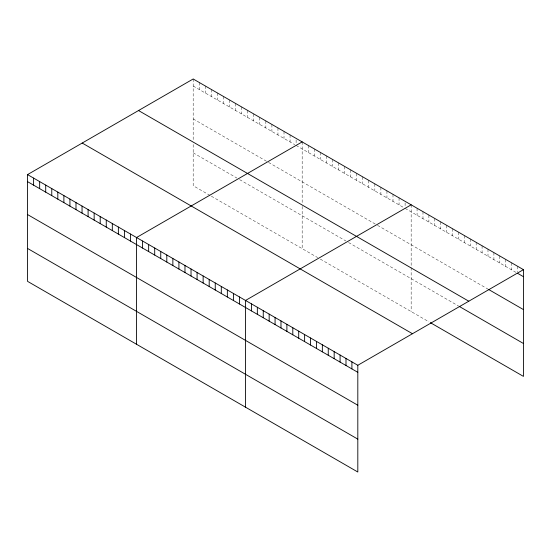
<?xml version="1.0" encoding="UTF-8"?>
<svg xmlns="http://www.w3.org/2000/svg" width="551" height="551" viewBox="0 0 551 551"><rect width="100%" height="100%" fill="white"/><g stroke="black" fill="none" stroke-linecap="round" stroke-linejoin="round"><path stroke-width="0.41" stroke-dasharray="2.75 2.07" d="M193.187 78.979L193.187 140.106M193.187 86.018L294.778 144.672M296.121 145.45L403.759 207.596M405.109 208.368L516.06 272.428M193.187 118.92L267.862 162.035M268.537 162.421L376.85 224.96M377.525 225.345L487.993 289.123M193.187 152.82L236.916 178.063M239.609 179.619L345.904 240.987M348.597 242.543L458.439 305.957M210.007 195.426L193.187 185.721L193.187 144.341M211.357 196.204L317.651 257.572M320.338 259.128L428.892 321.798M517.541 266.236L517.541 271.719M511.631 262.827L511.631 269.873M505.722 259.418L505.722 266.457M499.812 256.001L499.812 263.047M493.903 252.592L493.903 259.631M487.993 249.176L487.993 256.222M482.084 245.767L482.084 252.813M476.167 242.357L476.167 249.396M470.258 238.941L470.258 245.987M464.348 235.532L464.348 242.571M458.439 232.116L458.439 239.162M452.529 228.706L452.529 235.752M446.62 225.297L446.62 232.336M440.71 221.881L440.71 228.927M434.801 218.471L434.801 225.511M428.892 215.055L428.892 222.101M422.982 211.646L422.982 218.692M417.073 208.237L417.073 215.276M411.163 204.82L411.163 266.801M411.163 267.648L411.163 311.563M405.109 202.892L405.109 206.804M399.055 197.83L399.055 204.876M392.994 194.338L392.994 201.377M386.94 190.839L386.94 197.885M380.886 187.34L380.886 194.386M374.832 183.848L374.832 190.894M368.777 180.349L368.777 187.395M362.723 176.857L362.723 183.903M356.669 173.358L356.669 180.404M350.615 169.866L350.615 176.905M344.561 166.368L344.561 173.413M338.507 162.876L338.507 169.915M332.446 159.377L332.446 166.423M326.392 155.885L326.392 162.924M320.338 152.386L320.338 159.432M314.284 148.894L314.284 155.933M308.229 145.395L308.229 152.441M302.175 141.896L302.175 203.03M302.175 206.418L302.175 248.639M296.121 139.968L296.121 143.88M290.067 134.905L290.067 141.951M284.013 131.413L284.013 138.453M277.959 127.915L277.959 134.961M271.905 124.423L271.905 131.462M265.844 120.924L265.844 127.97M259.79 117.432L259.79 124.471M253.735 113.933L253.735 120.979M247.681 110.441L247.681 117.48M241.627 106.942L241.627 113.988M235.573 103.443L235.573 110.489M229.519 99.951L229.519 106.997M223.465 96.453L223.465 103.498M217.411 92.961L217.411 100.006M211.357 89.462L211.357 96.508M205.296 85.97L205.296 93.009M199.242 82.471L199.242 89.517"/><path stroke-width="0.83" d="M27.55 174.605L357.813 365.279L357.813 472.021L27.55 281.347L27.55 174.605L193.187 78.979L523.45 269.653L523.45 376.395L430.365 322.652M302.175 141.896L136.538 237.529L136.538 344.272M411.163 204.82L245.526 300.453L245.526 407.196M357.813 365.279L523.45 269.653M517.541 273.282L523.45 276.692M488.73 289.55L523.45 309.593M138.528 110.537L468.791 301.211M459.183 306.384L523.45 343.493M82.209 143.046L412.472 333.727M27.55 181.651L357.813 372.324M27.55 214.553L357.813 405.226M27.55 248.446L357.813 439.126M351.903 361.869L351.903 368.915M345.994 358.46L345.994 365.499M340.084 355.044L340.084 362.09M334.168 351.634L334.168 358.68M328.258 348.218L328.258 355.264M322.349 344.809L322.349 351.855M316.439 341.4L316.439 348.439M310.53 337.983L310.53 345.029M304.62 334.574L304.62 341.62M298.711 331.158L298.711 338.204M292.801 327.749L292.801 334.794M286.892 324.339L286.892 331.378M280.982 320.923L280.982 327.969M275.073 317.514L275.073 324.56M269.163 314.098L269.163 321.143M263.254 310.688L263.254 317.734M257.345 307.279L257.345 314.318M251.435 303.863L251.435 310.909M239.465 296.955L239.465 304M233.41 293.463L233.41 300.502M227.356 289.964L227.356 297.01M221.302 286.472L221.302 293.511M215.248 282.973L215.248 290.019M209.194 279.481L209.194 286.52M203.14 275.982L203.14 283.028M197.086 272.49L197.086 279.529M191.032 268.991L191.032 276.037M184.978 265.492L184.978 272.538M178.917 262L178.917 269.046M172.862 258.502L172.862 265.548M166.808 255.01L166.808 262.056M160.754 251.511L160.754 258.557M154.7 248.019L154.7 255.058M148.646 244.52L148.646 251.566M142.592 241.028L142.592 248.067M130.484 234.037L130.484 241.076M124.43 230.538L124.43 237.584M118.369 227.04L118.369 234.085M112.314 223.548L112.314 230.594M106.26 220.049L106.26 227.095M100.206 216.557L100.206 223.603M94.152 213.058L94.152 220.104M88.098 209.566L88.098 216.605M82.044 206.067L82.044 213.113M75.99 202.575L75.99 209.614M69.936 199.076L69.936 206.122M63.882 195.584L63.882 202.623M57.821 192.085L57.821 199.131M51.766 188.594L51.766 195.633M45.712 185.095L45.712 192.141M39.658 181.596L39.658 188.642M33.604 178.104L33.604 185.15"/></g></svg>
